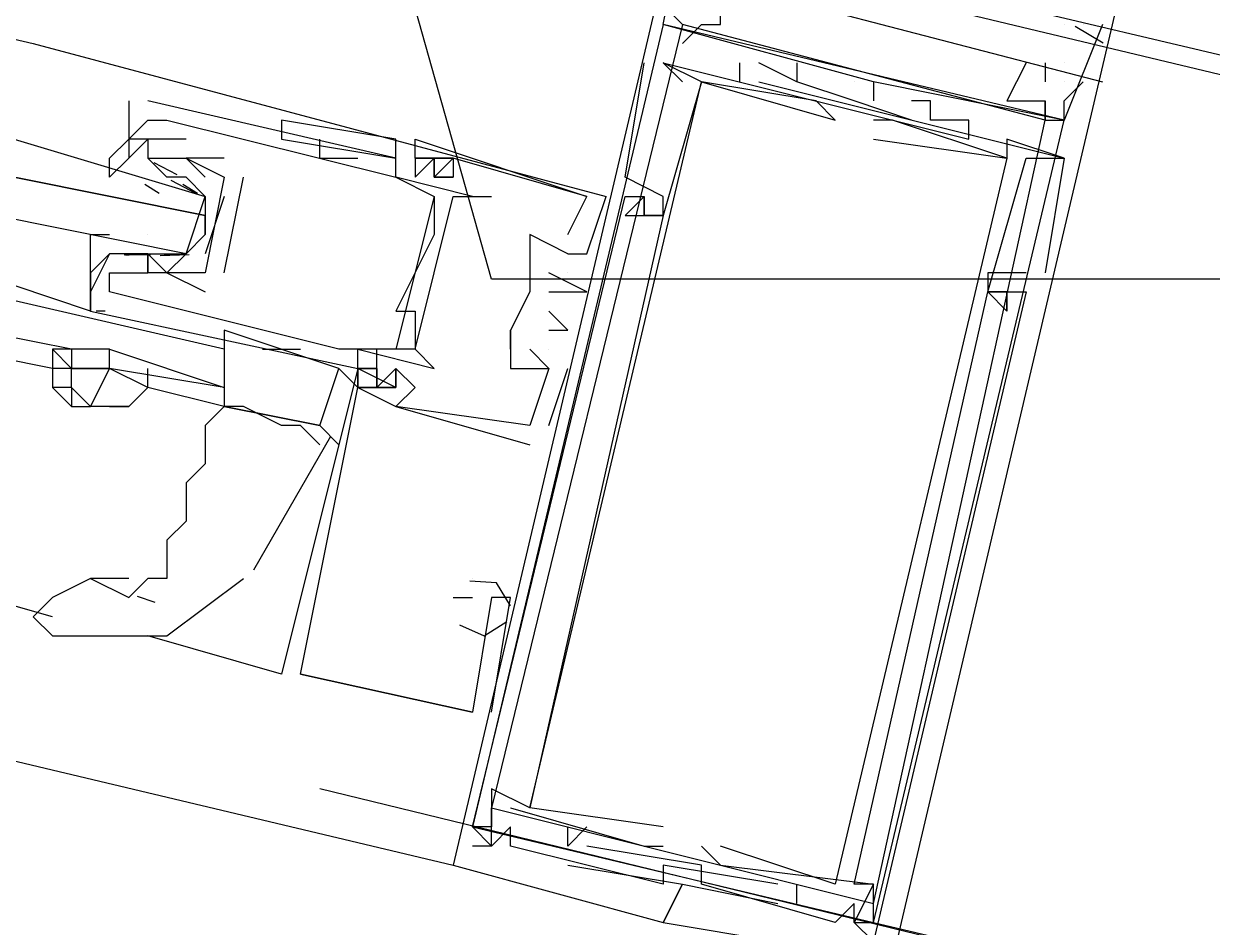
# Model space of a CAD drawing. Header units: feet. Extents: x -84 to 198, y -22 to 181.
# Drawn here: x 108.553 to 109.383, y 60.028 to 60.658 of the extents above; entities that cross this region are included whole.
import ezdxf

# ---------------------------------------------------------------- set-up
doc = ezdxf.new("R2010")
doc.units = ezdxf.units.FT
doc.layers.add('A-AREA-UNIDAD', color=30, linetype='CONTINUOUS')
doc.layers.add('A-LINEA', color=7, linetype='CONTINUOUS')

msp = doc.modelspace()

# ---------------------------------------------------------------- linework, layer by layer
at = {"layer": 'A-AREA-UNIDAD'}
msp.add_lwpolyline([(116.56, 33.5644), (119.6, 36.0356), (121.728, 38.9156), (121.92, 38.9689), (123.36, 42.5244), (123.712, 45.9733), (123.12, 49.8844), (121.92, 53.5289), (119.68, 56.6933), (117.2, 58.4889), (116.96, 59.1289), (116.832, 58.4889), (116.512, 58.2933), (113.68, 58.9689), (113.44, 59.1644), (113.568, 59.7333), (112.56, 59.7333), (109.52, 60.48), (108.88, 60.48), (108.8, 60.7644), (104.56, 61.6533), (100.88, 62.6489), (100.32, 62.6489), (98.848, 56.64)], dxfattribs=at)
at = {"layer": 'A-LINEA'}
for p, q in [((100.5467, 62.0444), (108.8533, 60.0711)), ((104.84, 61.5244), (108.56, 60.6444)), ((109, 60.6978), (109.3067, 60.6178)), ((109, 60.6978), (109.3067, 60.6178)), ((109, 60.6578), (109, 60.6578)), ((109, 60.6578), (109, 60.6578)), ((109, 60.6578), (109, 60.6578)), ((109.28, 60.6578), (109.28, 60.6578)), ((109.28, 60.6578), (109.28, 60.6578)), ((109.28, 60.6578), (109.28, 60.6578)), ((109.2876, 60.6566), (109.3071, 60.645)), ((109.2876, 60.6566), (109.3071, 60.645)), ((109.2876, 60.6566), (109.3071, 60.645)), ((109.2933, 60.6578), (109.2933, 60.6578)), ((109.2933, 60.6578), (109.2933, 60.6578)), ((109.2933, 60.6578), (109.2933, 60.6578)), ((109.2933, 60.6578), (109.2933, 60.6578)), ((109.2933, 60.6578), (109.2933, 60.6578)), ((109.2933, 60.6578), (109.2933, 60.6578)), ((109.3067, 60.6578), (109.3067, 60.6578)), ((109.3067, 60.6578), (109.3067, 60.6578)), ((109.3067, 60.6578), (109.3067, 60.6578)), ((108.56, 60.6444), (108.96, 60.5378)), ((108.9867, 60.6311), (108.9867, 60.6311)), ((108.9867, 60.6311), (108.9867, 60.6311)), ((108.9867, 60.6311), (108.9867, 60.6311)), ((109, 60.6311), (109.0133, 60.6178)), ((109, 60.6311), (109, 60.6311)), ((109, 60.6311), (109, 60.6311)), ((109, 60.6311), (109.0133, 60.6178)), ((109, 60.6311), (109, 60.6311)), ((109, 60.6311), (109, 60.6311)), ((109, 60.6311), (109.0133, 60.6178)), ((109, 60.6311), (109, 60.6311)), ((109, 60.6311), (109, 60.6311)), ((109.0533, 60.6311), (109.0533, 60.6178)), ((109.0533, 60.6311), (109.0533, 60.6311)), ((109.0533, 60.6311), (109.0533, 60.6178)), ((109.0533, 60.6311), (109.0533, 60.6311)), ((109.0533, 60.6311), (109.0533, 60.6178)), ((109.0533, 60.6311), (109.0533, 60.6311)), ((109.0667, 60.6311), (109.0667, 60.6311)), ((109.0667, 60.6311), (109.0667, 60.6311)), ((109.0667, 60.6311), (109.0667, 60.6311)), ((109.0933, 60.6311), (109.0933, 60.6311)), ((109.0933, 60.6311), (109.0933, 60.6311)), ((109.0933, 60.6311), (109.0933, 60.6311)), ((109.2667, 60.6311), (109.2667, 60.6178)), ((109.2667, 60.6311), (109.2667, 60.6311)), ((109.28, 60.6311), (109.28, 60.6311)), ((109.0133, 60.6178), (109.0133, 60.6178)), ((109.0133, 60.6178), (109.0133, 60.6178)), ((109.0133, 60.6178), (109.0133, 60.6178)), ((109.0267, 60.6178), (109.0267, 60.6178)), ((109.0267, 60.6178), (109.0267, 60.6178)), ((109.0267, 60.6178), (109.0267, 60.6178)), ((109.0267, 60.6178), (109.0267, 60.6178)), ((109.0267, 60.6178), (109.0267, 60.6178)), ((109.0267, 60.6178), (109.0267, 60.6178)), ((109.0267, 60.6178), (109.0267, 60.6178)), ((109.0267, 60.6178), (109.0267, 60.6178)), ((109.0267, 60.6178), (109.0267, 60.6178)), ((109.0533, 60.6178), (109.0533, 60.6178)), ((109.0533, 60.6178), (109.0533, 60.6178)), ((109.0533, 60.6178), (109.0533, 60.6178)), ((109.0667, 60.6178), (109.0667, 60.6178)), ((109.0667, 60.6178), (109.0667, 60.6178)), ((109.0667, 60.6178), (109.0667, 60.6178)), ((109.1333, 60.6044), (109.0933, 60.6178)), ((109.0933, 60.6178), (109.0933, 60.6178)), ((109.0933, 60.6178), (109.0933, 60.6178)), ((109.1333, 60.6044), (109.0933, 60.6178)), ((109.0933, 60.6178), (109.0933, 60.6178)), ((109.0933, 60.6178), (109.0933, 60.6178)), ((109.1333, 60.6044), (109.0933, 60.6178)), ((109.0933, 60.6178), (109.0933, 60.6178)), ((109.0933, 60.6178), (109.0933, 60.6178)), ((109.1333, 60.6178), (109.1333, 60.6178)), ((109.1333, 60.6178), (109.1333, 60.6178)), ((109.1333, 60.6178), (109.1333, 60.6178)), ((109.1333, 60.6178), (109.1333, 60.6178)), ((109.1333, 60.6178), (109.1333, 60.6178)), ((109.1333, 60.6178), (109.1333, 60.6178)), ((109.1467, 60.6178), (109.1467, 60.6178)), ((109.1467, 60.6178), (109.1467, 60.6178)), ((109.1467, 60.6178), (109.1467, 60.6178)), ((109.1467, 60.6178), (109.1467, 60.6178)), ((109.1467, 60.6178), (109.1467, 60.6178)), ((109.1467, 60.6178), (109.1467, 60.6178)), ((109.28, 60.6178), (109.28, 60.6178)), ((108.6267, 60.6044), (108.6267, 60.5644)), ((108.6267, 60.6044), (108.6267, 60.6044)), ((108.64, 60.6044), (108.64, 60.6044)), ((109.1067, 60.6044), (109.1067, 60.6044)), ((109.1067, 60.6044), (109.1067, 60.6044)), ((109.1067, 60.6044), (109.1067, 60.6044)), ((109.1733, 60.5911), (109.1333, 60.6044)), ((109.1333, 60.6044), (109.1333, 60.6044)), ((109.1733, 60.5911), (109.1333, 60.6044)), ((109.1333, 60.6044), (109.1333, 60.6044)), ((109.1733, 60.5911), (109.1333, 60.6044)), ((109.1333, 60.6044), (109.1333, 60.6044)), ((109.1333, 60.6044), (109.1333, 60.6044)), ((109.1333, 60.6044), (109.1333, 60.6044)), ((109.1333, 60.6044), (109.1333, 60.6044)), ((109.1467, 60.6044), (109.1467, 60.6044)), ((109.1467, 60.6044), (109.1467, 60.6044)), ((109.1467, 60.6044), (109.1467, 60.6044)), ((109.1733, 60.6044), (109.1733, 60.6044)), ((109.1733, 60.6044), (109.1733, 60.6044)), ((109.1733, 60.6044), (109.1733, 60.6044)), ((109.1867, 60.6044), (109.1867, 60.6044)), ((109.1867, 60.6044), (109.1867, 60.6044)), ((109.1867, 60.6044), (109.1867, 60.6044)), ((109.2133, 60.6044), (109.2133, 60.6044)), ((109.2133, 60.6044), (109.2133, 60.6044)), ((109.2133, 60.6044), (109.2133, 60.6044)), ((109.2133, 60.6044), (109.2133, 60.6044)), ((109.2133, 60.6044), (109.2133, 60.6044)), ((109.2133, 60.6044), (109.2133, 60.6044)), ((108.64, 60.5911), (108.64, 60.5911)), ((108.6533, 60.5911), (108.6533, 60.5911)), ((108.7333, 60.5911), (108.7333, 60.5911)), ((109.12, 60.5911), (109.12, 60.5911)), ((109.12, 60.5911), (109.12, 60.5911)), ((109.12, 60.5911), (109.12, 60.5911)), ((109.1467, 60.5911), (109.1467, 60.5911)), ((109.1467, 60.5911), (109.1467, 60.5911)), ((109.1467, 60.5911), (109.1467, 60.5911)), ((109.1467, 60.5911), (109.1467, 60.5911)), ((109.1467, 60.5911), (109.1467, 60.5911)), ((109.1467, 60.5911), (109.1467, 60.5911)), ((109.16, 60.5911), (109.16, 60.5911)), ((109.16, 60.5911), (109.16, 60.5911)), ((109.16, 60.5911), (109.16, 60.5911)), ((109.16, 60.5911), (109.16, 60.5911)), ((109.16, 60.5911), (109.16, 60.5911)), ((109.16, 60.5911), (109.16, 60.5911)), ((109.1733, 60.5911), (109.1733, 60.5911)), ((109.1733, 60.5911), (109.1733, 60.5911)), ((109.1733, 60.5911), (109.1733, 60.5911)), ((109.1867, 60.5911), (109.1867, 60.5911)), ((109.1867, 60.5911), (109.1867, 60.5911)), ((109.1867, 60.5911), (109.1867, 60.5911)), ((109.2133, 60.5911), (109.2133, 60.5911)), ((109.2133, 60.5911), (109.2133, 60.5911)), ((109.2133, 60.5911), (109.2133, 60.5911)), ((109.2133, 60.5911), (109.2133, 60.5911)), ((109.2133, 60.5911), (109.2133, 60.5911)), ((109.2133, 60.5911), (109.2133, 60.5911)), ((109.28, 60.5911), (109.28, 60.5911)), ((109.28, 60.5911), (109.28, 60.5911)), ((109.28, 60.5911), (109.28, 60.5911)), ((108.6267, 60.5778), (108.6267, 60.5778)), ((108.6667, 60.5778), (108.6667, 60.5778)), ((108.7333, 60.5778), (108.8133, 60.5644)), ((108.7333, 60.5778), (108.8133, 60.5644)), ((108.76, 60.5644), (108.76, 60.5778)), ((108.8133, 60.5778), (108.8133, 60.5778)), ((108.8267, 60.5778), (108.8267, 60.5778)), ((108.8267, 60.5778), (108.8267, 60.5778)), ((108.8267, 60.5778), (108.8267, 60.5778)), ((109.1467, 60.5778), (109.1467, 60.5778)), ((109.1467, 60.5778), (109.1467, 60.5778)), ((109.1467, 60.5778), (109.1467, 60.5778)), ((109.1467, 60.5778), (109.1467, 60.5778)), ((109.1467, 60.5778), (109.1467, 60.5778)), ((109.1467, 60.5778), (109.1467, 60.5778)), ((109.2133, 60.5778), (109.2133, 60.5778)), ((109.2133, 60.5778), (109.2133, 60.5778)), ((109.2133, 60.5778), (109.2133, 60.5778)), ((109.24, 60.5778), (109.24, 60.5778)), ((109.24, 60.5778), (109.24, 60.5778)), ((109.24, 60.5778), (109.24, 60.5778)), ((109.24, 60.5778), (109.24, 60.5778)), ((109.24, 60.5778), (109.24, 60.5778)), ((109.24, 60.5778), (109.24, 60.5778)), ((108.6267, 60.5644), (108.6267, 60.5644)), ((108.64, 60.5644), (108.64, 60.5644)), ((108.6533, 60.5511), (108.64, 60.5644)), ((108.6441, 60.5614), (108.6603, 60.553)), ((108.6533, 60.5644), (108.6533, 60.5644)), ((108.6667, 60.5644), (108.6667, 60.5644)), ((108.6667, 60.5644), (108.6667, 60.5644)), ((108.6933, 60.5644), (108.6933, 60.5644)), ((108.76, 60.5644), (108.7867, 60.5644)), ((108.7867, 60.5644), (108.7867, 60.5644)), ((108.8133, 60.5644), (108.8133, 60.5644)), ((108.8267, 60.5644), (108.8267, 60.5644)), ((108.8267, 60.5644), (108.8267, 60.5644)), ((108.8267, 60.5644), (108.8267, 60.5644)), ((108.8267, 60.5644), (108.8267, 60.5511)), ((108.8533, 60.5644), (108.8533, 60.5644)), ((108.8533, 60.5644), (108.8533, 60.5644)), ((108.8533, 60.5644), (108.8533, 60.5644)), ((108.8533, 60.5644), (108.8533, 60.5644)), ((108.8533, 60.5644), (108.8533, 60.5644)), ((108.8533, 60.5644), (108.8533, 60.5644)), ((109.24, 60.5644), (109.24, 60.5644)), ((109.24, 60.5644), (109.24, 60.5644)), ((109.24, 60.5644), (109.24, 60.5644)), ((109.24, 60.5644), (109.24, 60.5644)), ((109.24, 60.5644), (109.24, 60.5644)), ((109.24, 60.5644), (109.24, 60.5644)), ((109.24, 60.5644), (109.24, 60.5644)), ((109.24, 60.5644), (109.24, 60.5644)), ((109.24, 60.5644), (109.24, 60.5644)), ((109.24, 60.5644), (109.24, 60.5644)), ((109.24, 60.5644), (109.24, 60.5644)), ((109.24, 60.5644), (109.24, 60.5644)), ((109.2533, 60.5644), (109.2533, 60.5644)), ((109.2533, 60.5644), (109.2533, 60.5644)), ((109.2533, 60.5644), (109.2533, 60.5644)), ((109.2533, 60.5644), (109.2533, 60.5644)), ((109.2533, 60.5644), (109.2533, 60.5644)), ((109.2533, 60.5644), (109.2533, 60.5644)), ((109.28, 60.5644), (109.28, 60.5644)), ((109.28, 60.5644), (109.28, 60.5644)), ((109.28, 60.5644), (109.28, 60.5644)), ((109.28, 60.5644), (109.28, 60.5644)), ((109.28, 60.5644), (109.28, 60.5644)), ((109.28, 60.5644), (109.28, 60.5644)), ((109.28, 60.5644), (109.28, 60.5644)), ((109.28, 60.5644), (109.28, 60.5644)), ((109.28, 60.5644), (109.28, 60.5644)), ((108.6533, 60.5511), (108.6533, 60.5511)), ((108.6561, 60.5492), (108.6741, 60.5395)), ((108.6667, 60.5511), (108.6667, 60.5511)), ((108.6933, 60.4844), (108.7067, 60.5511)), ((108.6933, 60.5511), (108.6933, 60.5511)), ((108.6933, 60.5511), (108.6933, 60.5511)), ((108.7067, 60.5511), (108.7067, 60.5511)), ((108.8133, 60.5511), (108.8133, 60.5511)), ((108.8133, 60.5511), (108.8133, 60.5511)), ((108.84, 60.5511), (108.84, 60.5511)), ((108.84, 60.5511), (108.84, 60.5511)), ((108.84, 60.5511), (108.84, 60.5511)), ((108.84, 60.5511), (108.8533, 60.5511)), ((108.8533, 60.5511), (108.8533, 60.5511)), ((108.8533, 60.5511), (108.8533, 60.5511)), ((108.8533, 60.5511), (108.8533, 60.5511)), ((108.9733, 60.5511), (108.9733, 60.5511)), ((108.9733, 60.5511), (108.9733, 60.5511)), ((108.9733, 60.5511), (108.9733, 60.5511)), ((108.6378, 60.5463), (108.6479, 60.54)), ((108.6644, 60.5463), (108.6746, 60.54)), ((108.68, 60.5378), (108.68, 60.5378)), ((108.6933, 60.5378), (108.68, 60.4978)), ((108.84, 60.5378), (108.8133, 60.4311)), ((108.84, 60.5378), (108.8133, 60.4311)), ((108.84, 60.5378), (108.8133, 60.4311)), ((108.84, 60.5378), (108.84, 60.5378)), ((108.8533, 60.5378), (108.8533, 60.5378)), ((108.8667, 60.5378), (108.8667, 60.5378)), ((108.88, 60.5378), (108.88, 60.5378)), ((108.9467, 60.5378), (108.9467, 60.5378)), ((108.9467, 60.5378), (108.9467, 60.5378)), ((108.9467, 60.5378), (108.9467, 60.5378)), ((108.9467, 60.5378), (108.9467, 60.5378)), ((108.9467, 60.5378), (108.9467, 60.5378)), ((108.9467, 60.5378), (108.9467, 60.5378)), ((108.96, 60.5378), (108.96, 60.5378)), ((108.96, 60.5378), (108.96, 60.5378)), ((108.96, 60.5378), (108.96, 60.5378)), ((108.9733, 60.5378), (108.9733, 60.5378)), ((108.9733, 60.5378), (108.9733, 60.5378)), ((108.9733, 60.5378), (108.9733, 60.5378)), ((108.9867, 60.5378), (108.9867, 60.5378)), ((108.9867, 60.5378), (108.9867, 60.5378)), ((108.9867, 60.5378), (108.9867, 60.5378)), ((108.9867, 60.5378), (108.9867, 60.5378)), ((108.9867, 60.5378), (108.9867, 60.5378)), ((108.9867, 60.5378), (108.9867, 60.5378)), ((109, 60.5378), (109, 60.5378)), ((109, 60.5378), (109, 60.5378)), ((109, 60.5378), (109, 60.5378)), ((108.68, 60.5111), (108.68, 60.5244)), ((108.9733, 60.5244), (108.9733, 60.5244)), ((108.9733, 60.5244), (108.9733, 60.5244)), ((108.9733, 60.5244), (108.9733, 60.5244)), ((108.9867, 60.5244), (108.9867, 60.5244)), ((108.9867, 60.5244), (108.9867, 60.5244)), ((108.9867, 60.5244), (108.9867, 60.5244)), ((108.9867, 60.5244), (108.9867, 60.5244)), ((108.9867, 60.5244), (108.9867, 60.5244)), ((108.9867, 60.5244), (108.9867, 60.5244)), ((109, 60.5244), (109, 60.5244)), ((109, 60.5244), (109, 60.5244)), ((109, 60.5244), (109, 60.5244)), ((109, 60.5244), (109, 60.5244)), ((109, 60.5244), (109, 60.5244)), ((109, 60.5244), (109, 60.5244)), ((109, 60.5244), (109, 60.5244)), ((109, 60.5244), (109, 60.5244)), ((109, 60.5244), (109, 60.5244)), ((108.64, 60.5111), (108.64, 60.5111)), ((108.84, 60.5111), (108.84, 60.5111)), ((108.9067, 60.5111), (108.9067, 60.5111)), ((108.9067, 60.5111), (108.9067, 60.5111)), ((108.9067, 60.5111), (108.9067, 60.5111)), ((108.9333, 60.5111), (108.9333, 60.5111)), ((108.9333, 60.5111), (108.9333, 60.5111)), ((108.9333, 60.5111), (108.9333, 60.5111)), ((108.6133, 60.4978), (108.6, 60.4711)), ((108.6133, 60.4978), (108.6133, 60.4978)), ((108.6418, 60.497), (108.6235, 60.4967)), ((108.6365, 60.4976), (108.6246, 60.4966)), ((108.6267, 60.4978), (108.6267, 60.4978)), ((108.6267, 60.4978), (108.64, 60.4978)), ((108.64, 60.4978), (108.64, 60.4978)), ((108.6689, 60.4969), (108.6486, 60.4964)), ((108.6632, 60.4976), (108.6513, 60.4966)), ((108.6533, 60.4978), (108.6533, 60.4978)), ((108.9067, 60.4978), (108.9067, 60.4978)), ((108.9067, 60.4978), (108.9067, 60.4978)), ((108.9067, 60.4978), (108.9067, 60.4978)), ((108.9333, 60.4978), (108.9333, 60.4978)), ((108.9333, 60.4978), (108.9333, 60.4978)), ((108.9333, 60.4978), (108.9333, 60.4978)), ((108.9333, 60.4978), (108.9333, 60.4978)), ((108.9333, 60.4978), (108.9333, 60.4978)), ((108.9333, 60.4978), (108.9333, 60.4978)), ((108.9467, 60.4978), (108.9467, 60.4978)), ((108.9467, 60.4978), (108.9467, 60.4978)), ((108.9467, 60.4978), (108.9467, 60.4978)), ((108.6133, 60.4844), (108.6133, 60.4844)), ((108.64, 60.4844), (108.64, 60.4844)), ((108.64, 60.4844), (108.64, 60.4844)), ((108.6533, 60.4844), (108.68, 60.4711)), ((108.6533, 60.4844), (108.6533, 60.4844)), ((108.68, 60.4844), (108.68, 60.4844)), ((108.68, 60.4844), (108.68, 60.4844)), ((108.6933, 60.4844), (108.6933, 60.4844)), ((108.92, 60.4844), (108.92, 60.4844)), ((108.92, 60.4844), (108.92, 60.4844)), ((108.92, 60.4844), (108.92, 60.4844)), ((108.9333, 60.4844), (108.9333, 60.4844)), ((108.9333, 60.4844), (108.9333, 60.4844)), ((108.9333, 60.4844), (108.9333, 60.4844)), ((109.2267, 60.4844), (109.2267, 60.4844)), ((109.2267, 60.4844), (109.2267, 60.4844)), ((109.2267, 60.4844), (109.2267, 60.4844)), ((109.2533, 60.4844), (109.2533, 60.4844)), ((109.2533, 60.4844), (109.2533, 60.4844)), ((109.2533, 60.4844), (109.2533, 60.4844)), ((109.2667, 60.4844), (109.2667, 60.4844)), ((109.2667, 60.4844), (109.2667, 60.4844)), ((109.2667, 60.4844), (109.2667, 60.4844)), ((108.6933, 60.4311), (108.52, 60.4711)), ((108.6, 60.4711), (108.6, 60.4711)), ((108.6133, 60.4711), (108.6133, 60.4711)), ((108.68, 60.4711), (108.68, 60.4711)), ((108.9067, 60.4711), (108.9067, 60.4711)), ((108.9067, 60.4711), (108.9067, 60.4711)), ((108.9067, 60.4711), (108.9067, 60.4711)), ((108.9067, 60.4711), (108.9067, 60.4711)), ((108.9067, 60.4711), (108.9067, 60.4711)), ((108.92, 60.4711), (108.92, 60.4711)), ((108.92, 60.4711), (108.92, 60.4711)), ((108.92, 60.4711), (108.92, 60.4711)), ((108.9333, 60.4711), (108.9333, 60.4711)), ((108.9333, 60.4711), (108.9333, 60.4711)), ((108.9333, 60.4711), (108.9333, 60.4711)), ((108.9467, 60.4711), (108.9467, 60.4711)), ((108.9467, 60.4711), (108.9467, 60.4711)), ((108.9467, 60.4711), (108.9467, 60.4711)), ((109.2267, 60.4711), (109.2267, 60.4711)), ((109.2267, 60.4711), (109.2267, 60.4711)), ((109.2267, 60.4711), (109.2267, 60.4711)), ((109.2267, 60.4711), (109.2267, 60.4711)), ((109.2267, 60.4711), (109.2267, 60.4711)), ((109.2267, 60.4711), (109.2267, 60.4711)), ((109.2267, 60.4711), (109.2267, 60.4711)), ((109.2267, 60.4711), (109.2267, 60.4711)), ((109.2267, 60.4711), (109.2267, 60.4711)), ((109.2267, 60.4711), (109.2267, 60.4711)), ((109.2267, 60.4711), (109.2267, 60.4711)), ((109.2267, 60.4711), (109.2267, 60.4711)), ((109.2267, 60.4711), (109.2267, 60.4711)), ((109.2267, 60.4711), (109.2267, 60.4711)), ((109.2267, 60.4711), (109.2267, 60.4711)), ((109.24, 60.4711), (109.24, 60.4711)), ((109.24, 60.4711), (109.24, 60.4711)), ((109.24, 60.4711), (109.24, 60.4711)), ((109.24, 60.4711), (109.24, 60.4711)), ((109.24, 60.4711), (109.24, 60.4711)), ((109.24, 60.4711), (109.24, 60.4711)), ((109.24, 60.4711), (109.24, 60.4711)), ((109.24, 60.4711), (109.24, 60.4711)), ((109.24, 60.4711), (109.24, 60.4711)), ((109.2533, 60.4711), (109.2533, 60.4711)), ((109.2533, 60.4711), (109.2533, 60.4711)), ((109.2533, 60.4711), (109.2533, 60.4711)), ((108.6, 60.4578), (108.6, 60.4578)), ((108.6101, 60.4576), (108.6039, 60.4577)), ((108.6101, 60.4576), (108.6039, 60.4577)), ((108.6101, 60.4576), (108.6039, 60.4577)), ((108.8133, 60.4578), (108.8133, 60.4578)), ((108.8267, 60.4578), (108.8267, 60.4578)), ((108.92, 60.4578), (108.92, 60.4578)), ((108.92, 60.4578), (108.92, 60.4578)), ((108.92, 60.4578), (108.92, 60.4578)), ((109.2267, 60.4578), (109.2267, 60.4578)), ((109.2267, 60.4578), (109.2267, 60.4578)), ((109.2267, 60.4578), (109.2267, 60.4578)), ((109.2267, 60.4578), (109.2267, 60.4578)), ((109.2267, 60.4578), (109.2267, 60.4578)), ((109.2267, 60.4578), (109.2267, 60.4578)), ((109.24, 60.4578), (109.24, 60.4578)), ((109.24, 60.4578), (109.24, 60.4578)), ((109.24, 60.4578), (109.24, 60.4578)), ((109.24, 60.4578), (109.24, 60.4578)), ((109.24, 60.4578), (109.24, 60.4578)), ((109.24, 60.4578), (109.24, 60.4578)), ((108.5867, 60.4311), (108.52, 60.4444)), ((108.7733, 60.4178), (108.6933, 60.4444)), ((108.8933, 60.4444), (108.8933, 60.4444)), ((108.8933, 60.4311), (108.8933, 60.4444)), ((108.8933, 60.4444), (108.8933, 60.4444)), ((108.8933, 60.4444), (108.8933, 60.4444)), ((108.92, 60.4444), (108.92, 60.4444)), ((108.92, 60.4444), (108.92, 60.4444)), ((108.92, 60.4444), (108.92, 60.4444)), ((108.9333, 60.4444), (108.9333, 60.4444)), ((108.9333, 60.4444), (108.9333, 60.4444)), ((108.9333, 60.4444), (108.9333, 60.4444)), ((108.5733, 60.4178), (108.5067, 60.4311)), ((108.5867, 60.4178), (108.5733, 60.4311)), ((108.5867, 60.4311), (108.5867, 60.4311)), ((108.72, 60.4311), (108.7467, 60.4311)), ((108.7733, 60.4311), (108.7733, 60.4311)), ((108.7867, 60.4311), (108.7867, 60.4311)), ((108.7867, 60.4311), (108.7867, 60.4311)), ((108.8, 60.4178), (108.8, 60.4311)), ((108.8, 60.4178), (108.8, 60.4311)), ((108.8, 60.4178), (108.8, 60.4311)), ((108.8133, 60.4311), (108.8133, 60.4311)), ((108.8267, 60.4311), (108.8267, 60.4311)), ((108.8267, 60.4311), (108.8267, 60.4311)), ((108.9067, 60.4311), (108.9067, 60.4311)), ((108.9067, 60.4311), (108.9067, 60.4311)), ((108.9067, 60.4311), (108.9067, 60.4311)), ((108.92, 60.4311), (108.92, 60.4311)), ((108.92, 60.4311), (108.92, 60.4311)), ((108.92, 60.4311), (108.92, 60.4311)), ((108.5867, 60.4178), (108.5733, 60.4178)), ((108.7867, 60.4044), (108.7733, 60.4178)), ((108.7867, 60.4178), (108.7867, 60.4178)), ((108.7867, 60.4178), (108.7867, 60.4178)), ((108.7867, 60.4178), (108.7867, 60.4178)), ((108.7867, 60.4178), (108.7867, 60.4178)), ((108.7867, 60.4178), (108.7867, 60.4178)), ((108.7867, 60.4178), (108.7867, 60.4178)), ((108.7867, 60.4178), (108.7867, 60.4178)), ((108.8, 60.4178), (108.8, 60.4178)), ((108.8, 60.4178), (108.8, 60.4178)), ((108.8, 60.4178), (108.8, 60.4178)), ((108.8133, 60.4178), (108.8133, 60.4178)), ((108.8133, 60.4178), (108.8133, 60.4178)), ((108.8133, 60.4178), (108.8133, 60.4178)), ((108.8133, 60.4178), (108.8133, 60.4178)), ((108.8133, 60.4178), (108.8133, 60.4178)), ((108.8133, 60.4178), (108.8133, 60.4178)), ((108.84, 60.4178), (108.84, 60.4178)), ((108.8933, 60.4178), (108.8933, 60.4178)), ((108.8933, 60.4178), (108.8933, 60.4178)), ((108.8933, 60.4178), (108.8933, 60.4178)), ((108.92, 60.3778), (108.9333, 60.4178)), ((108.92, 60.4178), (108.92, 60.4178)), ((108.92, 60.4178), (108.92, 60.4178)), ((108.92, 60.3778), (108.9333, 60.4178)), ((108.92, 60.4178), (108.92, 60.4178)), ((108.92, 60.4178), (108.92, 60.4178)), ((108.92, 60.3778), (108.9333, 60.4178)), ((108.92, 60.4178), (108.92, 60.4178)), ((108.92, 60.4178), (108.92, 60.4178)), ((108.9333, 60.4178), (108.9333, 60.4178)), ((108.9333, 60.4178), (108.9333, 60.4178)), ((108.9333, 60.4178), (108.9333, 60.4178)), ((108.5867, 60.4044), (108.5733, 60.4044)), ((108.6933, 60.3911), (108.64, 60.4044)), ((108.6933, 60.4044), (108.6933, 60.3911)), ((108.7867, 60.4044), (108.7867, 60.4044)), ((108.7867, 60.4044), (108.7867, 60.4044)), ((108.7867, 60.4044), (108.7867, 60.4044)), ((108.7867, 60.4044), (108.7867, 60.4044)), ((108.7867, 60.4044), (108.7867, 60.4044)), ((108.7867, 60.4044), (108.7867, 60.4044)), ((108.8133, 60.4044), (108.8133, 60.4044)), ((108.8133, 60.4044), (108.8133, 60.4044)), ((108.8133, 60.4044), (108.8133, 60.4044)), ((108.8267, 60.4044), (108.8267, 60.4044)), ((108.8267, 60.4044), (108.8267, 60.4044)), ((108.8267, 60.4044), (108.8267, 60.4044)), ((108.5867, 60.3911), (108.5867, 60.3911)), ((108.6933, 60.3911), (108.6933, 60.3911)), ((108.6933, 60.3911), (108.6933, 60.3911)), ((108.8133, 60.3911), (108.8133, 60.3911)), ((108.8133, 60.3911), (108.8133, 60.3911)), ((108.8133, 60.3911), (108.8133, 60.3911)), ((108.8133, 60.3911), (108.8133, 60.3911)), ((108.8133, 60.3911), (108.8133, 60.3911)), ((108.8133, 60.3911), (108.8133, 60.3911)), ((108.7733, 60.3644), (108.76, 60.3778)), ((108.9067, 60.3778), (108.9067, 60.3778)), ((108.9067, 60.3778), (108.9067, 60.3778)), ((108.9067, 60.3778), (108.9067, 60.3778)), ((108.9067, 60.3778), (108.9067, 60.3778)), ((108.9067, 60.3778), (108.9067, 60.3778)), ((108.9067, 60.3778), (108.9067, 60.3778)), ((108.92, 60.3778), (108.92, 60.3778)), ((108.92, 60.3778), (108.92, 60.3778)), ((108.92, 60.3778), (108.92, 60.3778)), ((108.714, 60.2771), (108.7677, 60.3705)), ((108.9067, 60.3644), (108.9067, 60.3644)), ((108.9067, 60.3644), (108.9067, 60.3644)), ((108.9067, 60.3644), (108.9067, 60.3644)), ((108.5733, 60.2444), (108.48, 60.2711)), ((108.6267, 60.2711), (108.6, 60.2711)), ((108.6, 60.2711), (108.6267, 60.2578)), ((108.8667, 60.2711), (108.8667, 60.2711)), ((108.8667, 60.2711), (108.8667, 60.2711)), ((108.8667, 60.2711), (108.8667, 60.2711)), ((108.8667, 60.2711), (108.8667, 60.2711)), ((108.8667, 60.2711), (108.8667, 60.2711)), ((108.8667, 60.2711), (108.8667, 60.2711)), ((108.6326, 60.2588), (108.6449, 60.2547)), ((108.8533, 60.2578), (108.8533, 60.2578)), ((108.8533, 60.2578), (108.8533, 60.2578)), ((108.8533, 60.2578), (108.8533, 60.2578)), ((108.8667, 60.2578), (108.8667, 60.2578)), ((108.8667, 60.2578), (108.8667, 60.2578)), ((108.8667, 60.2578), (108.8667, 60.2578)), ((108.88, 60.2578), (108.88, 60.2578)), ((108.88, 60.2578), (108.88, 60.2578)), ((108.88, 60.2578), (108.88, 60.2578)), ((108.88, 60.2578), (108.88, 60.2578)), ((108.88, 60.2578), (108.88, 60.2578)), ((108.88, 60.2578), (108.88, 60.2578)), ((108.8933, 60.2578), (108.8933, 60.2578)), ((108.8933, 60.2578), (108.8933, 60.2578)), ((108.8933, 60.2578), (108.8933, 60.2578)), ((108.7333, 60.2044), (108.64, 60.2311)), ((108.6533, 60.2311), (108.6533, 60.2311)), ((108.7333, 60.2044), (108.7333, 60.2044)), ((108.7333, 60.2044), (108.7333, 60.2044)), ((108.7333, 60.2044), (108.7333, 60.2044)), ((108.7333, 60.2044), (108.7333, 60.2044)), ((108.7333, 60.2044), (108.7333, 60.2044)), ((108.7333, 60.2044), (108.7333, 60.2044)), ((108.7467, 60.2044), (108.8667, 60.1778)), ((108.7467, 60.2044), (108.7467, 60.2044)), ((108.7467, 60.2044), (108.7467, 60.2044)), ((108.7467, 60.2044), (108.8667, 60.1778)), ((108.7467, 60.2044), (108.7467, 60.2044)), ((108.7467, 60.2044), (108.7467, 60.2044)), ((108.7467, 60.2044), (108.8667, 60.1778)), ((108.7467, 60.2044), (108.7467, 60.2044)), ((108.7467, 60.2044), (108.7467, 60.2044)), ((108.8667, 60.1778), (108.8667, 60.1778)), ((108.8667, 60.1778), (108.8667, 60.1778)), ((108.8667, 60.1778), (108.8667, 60.1778)), ((108.8667, 60.1778), (108.8667, 60.1778)), ((108.8667, 60.1778), (108.8667, 60.1778)), ((108.8667, 60.1778), (108.8667, 60.1778)), ((108.88, 60.1778), (108.88, 60.1778)), ((108.88, 60.1778), (108.88, 60.1778)), ((108.88, 60.1778), (108.88, 60.1778)), ((109.2533, 60.0044), (108.76, 60.1244)), ((108.88, 60.1244), (108.88, 60.1244)), ((108.88, 60.1244), (108.88, 60.1244)), ((108.88, 60.1244), (108.88, 60.1244)), ((108.88, 60.1111), (108.88, 60.1111)), ((108.88, 60.1111), (108.88, 60.1111)), ((108.88, 60.1111), (108.88, 60.1111)), ((108.8933, 60.1111), (108.8933, 60.1111)), ((108.8933, 60.1111), (108.8933, 60.1111)), ((108.8933, 60.1111), (108.8933, 60.1111)), ((108.9067, 60.1111), (108.9067, 60.1111)), ((108.9067, 60.1111), (108.9067, 60.1111)), ((108.9067, 60.1111), (108.9067, 60.1111)), ((108.9067, 60.1111), (108.9067, 60.1111)), ((108.9067, 60.1111), (108.9067, 60.1111)), ((108.9067, 60.1111), (108.9067, 60.1111)), ((108.8667, 60.0978), (108.8667, 60.0978)), ((108.8667, 60.0978), (108.8667, 60.0978)), ((108.8667, 60.0978), (108.8667, 60.0978)), ((108.8667, 60.0978), (108.8667, 60.0978)), ((108.8667, 60.0978), (108.8667, 60.0978)), ((108.8667, 60.0978), (108.8667, 60.0978)), ((108.88, 60.0978), (108.88, 60.0978)), ((108.88, 60.0978), (108.88, 60.0978)), ((108.88, 60.0978), (108.88, 60.0978)), ((108.8933, 60.0978), (108.8933, 60.0978)), ((108.8933, 60.0978), (108.8933, 60.0978)), ((108.8933, 60.0978), (108.8933, 60.0978)), ((108.9333, 60.0978), (108.9333, 60.0978)), ((108.9333, 60.0978), (108.9333, 60.0978)), ((108.9333, 60.0978), (108.9333, 60.0978)), ((108.9467, 60.0978), (108.9467, 60.0978)), ((108.9467, 60.0978), (108.9467, 60.0978)), ((108.9467, 60.0978), (108.9467, 60.0978)), ((109, 60.0978), (109, 60.0978)), ((109, 60.0978), (109, 60.0978)), ((109, 60.0978), (109, 60.0978)), ((108.8667, 60.0844), (108.8667, 60.0844)), ((108.8667, 60.0844), (108.8667, 60.0844)), ((108.8667, 60.0844), (108.8667, 60.0844)), ((108.88, 60.0844), (108.88, 60.0844)), ((108.88, 60.0844), (108.88, 60.0844)), ((108.88, 60.0844), (108.88, 60.0844)), ((108.88, 60.0844), (108.88, 60.0844)), ((108.88, 60.0844), (108.88, 60.0844)), ((108.88, 60.0844), (108.88, 60.0844)), ((108.8933, 60.0844), (108.8933, 60.0844)), ((108.8933, 60.0844), (108.8933, 60.0844)), ((108.8933, 60.0844), (108.8933, 60.0844)), ((108.9333, 60.0844), (108.9333, 60.0844)), ((108.9333, 60.0844), (108.9333, 60.0844)), ((108.9333, 60.0844), (108.9333, 60.0844)), ((108.9333, 60.0844), (108.9333, 60.0844)), ((108.9333, 60.0844), (108.9333, 60.0844)), ((108.9333, 60.0844), (108.9333, 60.0844)), ((108.9467, 60.0844), (108.9467, 60.0844)), ((108.9467, 60.0844), (108.9467, 60.0844)), ((108.9467, 60.0844), (108.9467, 60.0844)), ((108.9867, 60.0844), (108.9867, 60.0844)), ((108.9867, 60.0844), (108.9867, 60.0844)), ((108.9867, 60.0844), (108.9867, 60.0844)), ((109, 60.0844), (109, 60.0844)), ((109, 60.0844), (109, 60.0844)), ((109, 60.0844), (109, 60.0844)), ((109.0267, 60.0844), (109.0267, 60.0844)), ((109.0267, 60.0844), (109.0267, 60.0844)), ((109.0267, 60.0844), (109.0267, 60.0844)), ((109.0267, 60.0844), (109.0267, 60.0844)), ((109.0267, 60.0844), (109.0267, 60.0844)), ((109.0267, 60.0844), (109.0267, 60.0844)), ((109.04, 60.0844), (109.04, 60.0844)), ((109.04, 60.0844), (109.04, 60.0844)), ((109.04, 60.0844), (109.04, 60.0844)), ((109.04, 60.0844), (109.04, 60.0844)), ((109.04, 60.0844), (109.04, 60.0844)), ((109.04, 60.0844), (109.04, 60.0844)), ((108.8533, 60.0711), (108.8533, 60.0711)), ((108.8533, 60.0711), (108.8533, 60.0711)), ((108.8533, 60.0711), (108.8533, 60.0711)), ((108.9333, 60.0711), (108.9333, 60.0711)), ((108.9333, 60.0711), (108.9333, 60.0711)), ((108.9333, 60.0711), (108.9333, 60.0711)), ((109, 60.0711), (109, 60.0711)), ((109, 60.0711), (109, 60.0711)), ((109, 60.0711), (109, 60.0711)), ((109.0267, 60.0711), (109.0267, 60.0711)), ((109.0267, 60.0711), (109.0267, 60.0711)), ((109.0267, 60.0711), (109.0267, 60.0711)), ((109.04, 60.0711), (109.04, 60.0711)), ((109.04, 60.0711), (109.04, 60.0711)), ((109.04, 60.0711), (109.04, 60.0711)), ((109.04, 60.0711), (109.04, 60.0711)), ((109.04, 60.0711), (109.04, 60.0711)), ((109.04, 60.0711), (109.04, 60.0711)), ((109, 60.0578), (109, 60.0578)), ((109, 60.0578), (109, 60.0578)), ((109, 60.0578), (109, 60.0578)), ((109.0133, 60.0578), (109.0133, 60.0578)), ((109.0133, 60.0578), (109.0133, 60.0578)), ((109.0133, 60.0578), (109.0133, 60.0578)), ((109.0133, 60.0578), (109.0133, 60.0578)), ((109.0133, 60.0578), (109.0133, 60.0578)), ((109.0133, 60.0578), (109.0133, 60.0578)), ((109.0267, 60.0578), (109.0267, 60.0578)), ((109.0267, 60.0578), (109.0267, 60.0578)), ((109.0267, 60.0578), (109.0267, 60.0578)), ((109.08, 60.0578), (109.08, 60.0578)), ((109.08, 60.0578), (109.08, 60.0578)), ((109.08, 60.0578), (109.08, 60.0578)), ((109.0933, 60.0444), (109.0933, 60.0578)), ((109.0933, 60.0578), (109.0933, 60.0578)), ((109.0933, 60.0444), (109.0933, 60.0578)), ((109.0933, 60.0578), (109.0933, 60.0578)), ((109.0933, 60.0444), (109.0933, 60.0578)), ((109.0933, 60.0578), (109.0933, 60.0578)), ((109.12, 60.0578), (109.12, 60.0578)), ((109.12, 60.0578), (109.12, 60.0578)), ((109.12, 60.0578), (109.12, 60.0578)), ((109.12, 60.0578), (109.12, 60.0578)), ((109.12, 60.0578), (109.12, 60.0578)), ((109.12, 60.0578), (109.12, 60.0578)), ((109.1333, 60.0578), (109.1333, 60.0578)), ((109.1333, 60.0578), (109.1333, 60.0578)), ((109.1333, 60.0578), (109.1333, 60.0578)), ((109.1333, 60.0578), (109.1333, 60.0578)), ((109.1333, 60.0578), (109.1333, 60.0578)), ((109.1333, 60.0578), (109.1333, 60.0578)), ((109.1467, 60.0578), (109.1467, 60.0578)), ((109.1467, 60.0578), (109.1467, 60.0578)), ((109.1467, 60.0578), (109.1467, 60.0578)), ((109.1467, 60.0578), (109.1467, 60.0578)), ((109.1467, 60.0578), (109.1467, 60.0578)), ((109.1467, 60.0578), (109.1467, 60.0578)), ((109.1467, 60.0578), (109.1467, 60.0578)), ((109.1467, 60.0578), (109.1467, 60.0578)), ((109.1467, 60.0578), (109.1467, 60.0578)), ((109.1467, 60.0578), (109.1467, 60.0578)), ((109.1467, 60.0578), (109.1467, 60.0578)), ((109.1467, 60.0578), (109.1467, 60.0578)), ((109.08, 60.0444), (109.08, 60.0444)), ((109.08, 60.0444), (109.08, 60.0444)), ((109.08, 60.0444), (109.08, 60.0444)), ((109.0933, 60.0444), (109.0933, 60.0444)), ((109.0933, 60.0444), (109.0933, 60.0444)), ((109.0933, 60.0444), (109.0933, 60.0444)), ((109.1333, 60.0444), (109.1333, 60.0444)), ((109.1333, 60.0444), (109.1333, 60.0444)), ((109.1333, 60.0444), (109.1333, 60.0444)), ((109, 60.0311), (109, 60.0311)), ((109, 60.0311), (109, 60.0311)), ((109, 60.0311), (109, 60.0311)), ((109, 60.0311), (109, 60.0311)), ((109, 60.0311), (109, 60.0311)), ((109, 60.0311), (109, 60.0311)), ((109.12, 60.0311), (109.12, 60.0311)), ((109.12, 60.0311), (109.12, 60.0311)), ((109.12, 60.0311), (109.12, 60.0311)), ((109.1333, 60.0311), (109.1333, 60.0311)), ((109.1333, 60.0311), (109.1333, 60.0311)), ((109.1333, 60.0311), (109.1333, 60.0311)), ((109.1333, 60.0311), (109.1333, 60.0311)), ((109.1333, 60.0311), (109.1333, 60.0311)), ((109.1333, 60.0311), (109.1333, 60.0311)), ((109.1333, 60.0311), (109.1333, 60.0311)), ((109.1333, 60.0311), (109.1333, 60.0311)), ((109.1333, 60.0311), (109.1333, 60.0311)), ((109.1467, 60.0311), (109.1467, 60.0311)), ((109.1467, 60.0311), (109.1467, 60.0311)), ((109.1467, 60.0311), (109.1467, 60.0311)), ((109.1467, 60.0311), (109.1467, 60.0311)), ((109.1467, 60.0311), (109.1467, 60.0311)), ((109.1467, 60.0311), (109.1467, 60.0311)), ((109.1467, 60.0311), (113.12, 59.0978))]:
    msp.add_line(p, q, dxfattribs=at)
for points in [[(109.0133, 60.7378), (109.0133, 60.7511), (108.8533, 60.0711), (109, 60.0311), (109.0133, 60.0578), (109.08, 60.0444)], [(109.0133, 60.7378), (109.0133, 60.7511), (108.8533, 60.0711), (109, 60.0311), (109.0133, 60.0578), (109.08, 60.0444)], [(109.0133, 60.7378), (109.0133, 60.7511), (108.8533, 60.0711), (109, 60.0311), (109.0133, 60.0578), (109.08, 60.0444)], [(109.1467, 60.6178), (109, 60.6578), (109.0133, 60.7244)], [(109.1467, 60.6178), (109, 60.6578), (109.0133, 60.7244)], [(109.1467, 60.6178), (109, 60.6578), (109.0133, 60.7244)], [(108.9333, 60.0711), (109.0133, 60.0578), (109, 60.0311), (109.16, 60.0044), (109.32, 60.6844), (109.3067, 60.6844)], [(108.9333, 60.0711), (109.0133, 60.0578), (109, 60.0311), (109.16, 60.0044), (109.32, 60.6844), (109.3067, 60.6844)], [(108.9333, 60.0711), (109.0133, 60.0578), (109, 60.0311), (109.16, 60.0044), (109.32, 60.6844), (109.3067, 60.6844)], [(109.0133, 60.6578), (109.0133, 60.6578), (109.0133, 60.6578), (109.0133, 60.6578), (109.0133, 60.6578), (109.0133, 60.6578), (109.0133, 60.6578), (109, 60.6711), (109, 60.6711), (109, 60.6844), (109, 60.6844)], [(109.1867, 60.6844), (113.3733, 59.6978), (113.3733, 59.6844), (113.3733, 59.6711), (109.1867, 60.6711), (109.1733, 60.6711), (109.1867, 60.6844)], [(109.0133, 60.6444), (109.0267, 60.6578), (109.0267, 60.6578), (109.0267, 60.6578), (109.0267, 60.6578), (109.0267, 60.6578), (109.04, 60.6578), (109.04, 60.6578), (109.04, 60.6711), (109.04, 60.6711)], [(108.8667, 60.0978), (109.1467, 60.0311), (109.28, 60.5911), (109, 60.6578), (108.8667, 60.0978)], [(108.88, 60.1111), (109.1467, 60.0444), (109.2667, 60.5911), (109.0133, 60.6578), (108.88, 60.1111)], [(109.3067, 60.6578), (109.28, 60.5911), (109.1467, 60.6178), (109.1467, 60.6044)], [(109.3067, 60.6578), (109.28, 60.5911), (109.1467, 60.6178), (109.1467, 60.6044)], [(109.3067, 60.6578), (109.28, 60.5911), (109.1467, 60.6178), (109.1467, 60.6044)], [(108.8667, 60.0978), (108.9733, 60.5378), (108.9867, 60.5378), (108.9867, 60.5244), (109, 60.5244), (109, 60.5378), (108.9733, 60.5511), (108.9867, 60.6311)], [(108.8667, 60.0978), (108.9733, 60.5378), (108.9867, 60.5378), (108.9867, 60.5244), (109, 60.5244), (109, 60.5378), (108.9733, 60.5511), (108.9867, 60.6311)], [(108.8667, 60.0978), (108.9733, 60.5378), (108.9867, 60.5378), (108.9867, 60.5244), (109, 60.5244), (109, 60.5378), (108.9733, 60.5511), (108.9867, 60.6311)], [(109, 60.0978), (108.9067, 60.1111), (109.0267, 60.6178), (109.12, 60.5911), (109.12, 60.5911), (109.1067, 60.6044), (109.0267, 60.6178), (109, 60.6311)], [(109, 60.0978), (108.9067, 60.1111), (109.0267, 60.6178), (109.12, 60.5911), (109.12, 60.5911), (109.1067, 60.6044), (109.0267, 60.6178), (109, 60.6311)], [(109, 60.0978), (108.9067, 60.1111), (109.0267, 60.6178), (109.12, 60.5911), (109.12, 60.5911), (109.1067, 60.6044), (109.0267, 60.6178), (109, 60.6311)], [(109, 60.6311), (109.2133, 60.5778), (109.2133, 60.5911)], [(109, 60.6311), (109.2133, 60.5778), (109.2133, 60.5911)], [(109, 60.6311), (109.2133, 60.5778), (109.2133, 60.5911)], [(109.0933, 60.6311), (109.0933, 60.6311), (109.0933, 60.6178), (109.0667, 60.6311)], [(109.0933, 60.6311), (109.0933, 60.6311), (109.0933, 60.6178), (109.0667, 60.6311)], [(109.0933, 60.6311), (109.0933, 60.6311), (109.0933, 60.6178), (109.0667, 60.6311)], [(109.2533, 60.6311), (109.2533, 60.6311), (109.2533, 60.6311), (109.24, 60.6044), (109.24, 60.6044), (109.2667, 60.6044), (109.2667, 60.6044), (109.2667, 60.6044), (109.2667, 60.6044), (109.2667, 60.5911), (109.2667, 60.5911), (109.2667, 60.5911), (109.28, 60.5911), (109.28, 60.5911), (109.28, 60.5911), (109.28, 60.6044), (109.28, 60.6044), (109.28, 60.6044), (109.28, 60.6044), (109.2933, 60.6178), (109.2933, 60.6178), (109.2933, 60.6178)], [(109.0267, 60.6178), (109, 60.5244), (108.9867, 60.5244), (108.9867, 60.5378), (108.9733, 60.5244), (109, 60.5244), (108.9067, 60.1111), (108.88, 60.1244), (108.88, 60.0978), (108.8667, 60.0978), (108.88, 60.0844), (108.88, 60.1111)], [(109.0267, 60.6178), (109, 60.5244), (108.9867, 60.5244), (108.9867, 60.5378), (108.9733, 60.5244), (109, 60.5244), (108.9067, 60.1111), (108.88, 60.1244), (108.88, 60.0978), (108.8667, 60.0978), (108.88, 60.0844), (108.88, 60.1111)], [(109.0267, 60.6178), (109, 60.5244), (108.9867, 60.5244), (108.9867, 60.5378), (108.9733, 60.5244), (109, 60.5244), (108.9067, 60.1111), (108.88, 60.1244), (108.88, 60.0978), (108.8667, 60.0978), (108.88, 60.0844), (108.88, 60.1111)], [(109.0667, 60.6178), (109.28, 60.5644), (109.2667, 60.4844)], [(109.0667, 60.6178), (109.28, 60.5644), (109.2667, 60.4844)], [(109.0667, 60.6178), (109.28, 60.5644), (109.2667, 60.4844)], [(108.8667, 60.5378), (108.8133, 60.5511), (108.8133, 60.5644), (108.64, 60.6044)], [(109.2133, 60.5911), (109.1867, 60.5911), (109.1867, 60.6044), (109.1733, 60.6044)], [(109.2133, 60.5911), (109.1867, 60.5911), (109.1867, 60.6044), (109.1733, 60.6044)], [(109.2133, 60.5911), (109.1867, 60.5911), (109.1867, 60.6044), (109.1733, 60.6044)], [(108.6667, 60.5778), (108.6267, 60.5778), (108.64, 60.5911), (108.6533, 60.5911), (108.8133, 60.5511), (108.84, 60.5378), (108.84, 60.5111), (108.8133, 60.4578), (108.8267, 60.4578), (108.8267, 60.4311), (108.8133, 60.4311), (108.7867, 60.4311), (108.7733, 60.4311)], [(108.8133, 60.5644), (108.8133, 60.5778), (108.7333, 60.5911), (108.7333, 60.5778)], [(109.2533, 60.5644), (109.28, 60.5644), (109.24, 60.5778), (109.24, 60.5644), (109.16, 60.5911), (109.1467, 60.5911), (109.1467, 60.5911)], [(109.2533, 60.5644), (109.28, 60.5644), (109.24, 60.5778), (109.24, 60.5644), (109.16, 60.5911), (109.1467, 60.5911), (109.1467, 60.5911)], [(109.2533, 60.5644), (109.28, 60.5644), (109.24, 60.5778), (109.24, 60.5644), (109.16, 60.5911), (109.1467, 60.5911), (109.1467, 60.5911)], [(109.2533, 60.5644), (109.28, 60.5644), (109.24, 60.5778), (109.24, 60.5644), (109.16, 60.5911), (109.1467, 60.5911), (109.1467, 60.5911)], [(109.2533, 60.5644), (109.28, 60.5644), (109.24, 60.5778), (109.24, 60.5644), (109.16, 60.5911), (109.1467, 60.5911), (109.1467, 60.5911)], [(109.2533, 60.5644), (109.28, 60.5644), (109.24, 60.5778), (109.24, 60.5644), (109.16, 60.5911), (109.1467, 60.5911), (109.1467, 60.5911)], [(108.5467, 60.5778), (108.68, 60.5378), (108.68, 60.5244), (108.5467, 60.5511), (108.68, 60.5244), (108.68, 60.5111), (108.6667, 60.4978), (108.5333, 60.5244)], [(108.6267, 60.5644), (108.6133, 60.5511), (108.6133, 60.5644), (108.6267, 60.5778), (108.6267, 60.5644), (108.64, 60.5778), (108.64, 60.5644), (108.6533, 60.5644), (108.6667, 60.5644), (108.68, 60.5511)], [(108.9333, 60.5111), (108.9467, 60.5378), (108.8533, 60.5644), (108.8533, 60.5511), (108.84, 60.5511), (108.8533, 60.5644), (108.8267, 60.5644), (108.8267, 60.5778), (108.9467, 60.5378), (108.9467, 60.5378)], [(108.9333, 60.5111), (108.9467, 60.5378), (108.8533, 60.5644), (108.8533, 60.5511), (108.84, 60.5511), (108.8533, 60.5644), (108.8267, 60.5644), (108.8267, 60.5778), (108.9467, 60.5378), (108.9467, 60.5378)], [(108.9333, 60.5111), (108.9467, 60.5378), (108.8533, 60.5644), (108.8533, 60.5511), (108.84, 60.5511), (108.8533, 60.5644), (108.8267, 60.5644), (108.8267, 60.5778), (108.9467, 60.5378), (108.9467, 60.5378)], [(109.1467, 60.5778), (109.24, 60.5644), (109.12, 60.0578), (109.04, 60.0844)], [(109.1467, 60.5778), (109.24, 60.5644), (109.12, 60.0578), (109.04, 60.0844)], [(109.1467, 60.5778), (109.24, 60.5644), (109.12, 60.0578), (109.04, 60.0844)], [(109.1467, 60.5778), (109.24, 60.5644), (109.12, 60.0578), (109.04, 60.0844)], [(109.1467, 60.5778), (109.24, 60.5644), (109.12, 60.0578), (109.04, 60.0844)], [(109.1467, 60.5778), (109.24, 60.5644), (109.12, 60.0578), (109.04, 60.0844)], [(108.6533, 60.5644), (108.6667, 60.5644), (108.6933, 60.5511), (108.68, 60.4844), (108.64, 60.4844), (108.64, 60.4978), (108.6267, 60.4978), (108.6267, 60.4978)], [(108.6933, 60.5644), (108.6667, 60.5644), (108.6667, 60.5644)], [(108.8267, 60.5511), (108.84, 60.5644), (108.8267, 60.5511)], [(108.8267, 60.5511), (108.84, 60.5644), (108.84, 60.5511), (108.84, 60.5644), (108.84, 60.5511), (108.8533, 60.5644)], [(108.8267, 60.5644), (108.8267, 60.5644), (108.8267, 60.5644), (108.8533, 60.5644), (108.8533, 60.5644), (108.8267, 60.5644)], [(108.84, 60.5511), (108.84, 60.5644), (108.84, 60.5511)], [(109.2267, 60.4711), (109.24, 60.4578), (109.24, 60.4711), (109.2267, 60.4711), (109.2533, 60.5644)], [(109.2267, 60.4711), (109.24, 60.4578), (109.24, 60.4711), (109.2267, 60.4711), (109.2533, 60.5644)], [(109.2267, 60.4711), (109.24, 60.4578), (109.24, 60.4711), (109.2267, 60.4711), (109.2533, 60.5644)], [(109.2267, 60.4711), (109.24, 60.4578), (109.24, 60.4711), (109.2267, 60.4711), (109.2533, 60.5644)], [(109.2267, 60.4711), (109.24, 60.4578), (109.24, 60.4711), (109.2267, 60.4711), (109.2533, 60.5644)], [(109.2267, 60.4711), (109.24, 60.4578), (109.24, 60.4711), (109.2267, 60.4711), (109.2533, 60.5644)], [(108.64, 60.4978), (108.6533, 60.4978), (108.6667, 60.4978), (108.68, 60.5378), (108.6667, 60.5511), (108.6533, 60.5511)], [(108.6, 60.4578), (108.7867, 60.4178), (108.7867, 60.4311), (108.84, 60.4178), (108.8267, 60.4311), (108.8533, 60.5378), (108.88, 60.5378)], [(108.9333, 60.4978), (108.9467, 60.4978), (108.9467, 60.4978), (108.96, 60.5378)], [(108.9333, 60.4978), (108.9467, 60.4978), (108.9467, 60.4978), (108.96, 60.5378)], [(108.9333, 60.4978), (108.9467, 60.4978), (108.9467, 60.4978), (108.96, 60.5378)], [(108.9867, 60.5378), (108.9733, 60.5244), (108.9733, 60.5244), (109, 60.5244)], [(108.9867, 60.5378), (108.9733, 60.5244), (108.9733, 60.5244), (109, 60.5244)], [(108.9867, 60.5378), (108.9733, 60.5244), (108.9733, 60.5244), (109, 60.5244)], [(108.6667, 60.4978), (108.6533, 60.4844), (108.64, 60.4978), (108.64, 60.4844), (108.64, 60.4978), (108.6267, 60.4978), (108.6133, 60.4978), (108.6, 60.4844), (108.6, 60.5111), (108.6133, 60.5111)], [(108.9333, 60.4978), (108.9067, 60.5111), (108.9067, 60.4978), (108.9067, 60.4711), (108.8933, 60.4444), (108.8933, 60.4178), (108.92, 60.4178), (108.9067, 60.3778), (108.8133, 60.3911), (108.8267, 60.4044), (108.8133, 60.4178), (108.8133, 60.4044), (108.7867, 60.4044), (108.7867, 60.4178), (108.8, 60.4178), (108.7867, 60.4178), (108.7333, 60.2044)], [(108.9333, 60.4978), (108.9067, 60.5111), (108.9067, 60.4978), (108.9067, 60.4711), (108.8933, 60.4444), (108.8933, 60.4178), (108.92, 60.4178), (108.9067, 60.3778), (108.8133, 60.3911), (108.8267, 60.4044), (108.8133, 60.4178), (108.8133, 60.4044), (108.7867, 60.4044), (108.7867, 60.4178), (108.8, 60.4178), (108.7867, 60.4178), (108.7333, 60.2044)], [(108.9333, 60.4978), (108.9067, 60.5111), (108.9067, 60.4978), (108.9067, 60.4711), (108.8933, 60.4444), (108.8933, 60.4178), (108.92, 60.4178), (108.9067, 60.3778), (108.8133, 60.3911), (108.8267, 60.4044), (108.8133, 60.4178), (108.8133, 60.4044), (108.7867, 60.4044), (108.7867, 60.4178), (108.8, 60.4178), (108.7867, 60.4178), (108.7333, 60.2044)], [(108.9067, 60.4978), (108.9067, 60.4711), (108.9067, 60.4711), (108.8933, 60.4444)], [(108.6, 60.4844), (108.6, 60.4844), (108.6, 60.4578), (108.52, 60.4844)], [(108.6, 60.4711), (108.6, 60.4578), (108.6, 60.4711), (108.6, 60.4844)], [(108.6, 60.4844), (108.6, 60.4844), (108.6, 60.4578)], [(108.6, 60.4711), (108.6, 60.4578), (108.6, 60.4711), (108.6, 60.4844)], [(108.6, 60.4844), (108.6, 60.4844), (108.6, 60.4578)], [(108.6, 60.4711), (108.6, 60.4578), (108.6, 60.4711), (108.6, 60.4844)], [(108.7733, 60.4311), (108.6133, 60.4711), (108.6133, 60.4844), (108.64, 60.4844), (108.64, 60.4844)], [(108.92, 60.4711), (108.9333, 60.4711), (108.9467, 60.4711), (108.92, 60.4844)], [(108.92, 60.4711), (108.9333, 60.4711), (108.9467, 60.4711), (108.92, 60.4844)], [(108.92, 60.4711), (108.9333, 60.4711), (108.9467, 60.4711), (108.92, 60.4844)], [(109.2533, 60.4844), (109.2267, 60.4844), (109.2267, 60.4711), (109.24, 60.4711), (109.2533, 60.4711), (109.1467, 60.0178), (109.1333, 60.0311), (109.1333, 60.0444), (109.12, 60.0311), (109.0267, 60.0578), (109.0267, 60.0711), (108.9467, 60.0844)], [(109.2533, 60.4844), (109.2267, 60.4844), (109.2267, 60.4711), (109.24, 60.4711), (109.2533, 60.4711), (109.1467, 60.0178), (109.1333, 60.0311), (109.1333, 60.0444), (109.12, 60.0311), (109.0267, 60.0578), (109.0267, 60.0711), (108.9467, 60.0844)], [(109.2533, 60.4844), (109.2267, 60.4844), (109.2267, 60.4711), (109.24, 60.4711), (109.2533, 60.4711), (109.1467, 60.0178), (109.1333, 60.0311), (109.1333, 60.0444), (109.12, 60.0311), (109.0267, 60.0578), (109.0267, 60.0711), (108.9467, 60.0844)], [(109.0267, 60.0844), (109.04, 60.0711), (109.1467, 60.0578), (109.1333, 60.0311), (109.1467, 60.0311), (109.1467, 60.0578), (109.1333, 60.0578), (109.2267, 60.4711)], [(109.0267, 60.0844), (109.04, 60.0711), (109.1467, 60.0578), (109.1333, 60.0311), (109.1467, 60.0311), (109.1467, 60.0578), (109.1333, 60.0578), (109.2267, 60.4711)], [(109.0267, 60.0844), (109.04, 60.0711), (109.1467, 60.0578), (109.1333, 60.0311), (109.1467, 60.0311), (109.1467, 60.0578), (109.1333, 60.0578), (109.2267, 60.4711)], [(109.0267, 60.0844), (109.04, 60.0711), (109.1467, 60.0578), (109.1333, 60.0311), (109.1467, 60.0311), (109.1467, 60.0578), (109.1333, 60.0578), (109.2267, 60.4711)], [(109.0267, 60.0844), (109.04, 60.0711), (109.1467, 60.0578), (109.1333, 60.0311), (109.1467, 60.0311), (109.1467, 60.0578), (109.1333, 60.0578), (109.2267, 60.4711)], [(109.0267, 60.0844), (109.04, 60.0711), (109.1467, 60.0578), (109.1333, 60.0311), (109.1467, 60.0311), (109.1467, 60.0578), (109.1333, 60.0578), (109.2267, 60.4711)], [(109.24, 60.4711), (109.24, 60.4578), (109.24, 60.4578), (109.2267, 60.4711)], [(109.24, 60.4711), (109.24, 60.4578), (109.24, 60.4578), (109.2267, 60.4711)], [(109.24, 60.4711), (109.24, 60.4578), (109.24, 60.4578), (109.2267, 60.4711)], [(109.24, 60.4711), (109.24, 60.4578), (109.24, 60.4578), (109.2267, 60.4711)], [(109.24, 60.4711), (109.24, 60.4578), (109.24, 60.4578), (109.2267, 60.4711)], [(109.24, 60.4711), (109.24, 60.4578), (109.24, 60.4578), (109.2267, 60.4711)], [(108.92, 60.4444), (108.9333, 60.4444), (108.92, 60.4578), (108.92, 60.4578)], [(108.92, 60.4444), (108.9333, 60.4444), (108.92, 60.4578), (108.92, 60.4578)], [(108.92, 60.4444), (108.9333, 60.4444), (108.92, 60.4578), (108.92, 60.4578)], [(108.6933, 60.4444), (108.6933, 60.3911), (108.76, 60.3778), (108.7733, 60.4178)], [(108.5867, 60.4311), (108.5733, 60.4311), (108.5733, 60.4178), (108.5733, 60.4044), (108.5867, 60.3911)], [(108.6133, 60.4311), (108.5867, 60.4311), (108.5867, 60.4178), (108.5867, 60.4178), (108.6133, 60.4178), (108.5867, 60.4178)], [(108.6933, 60.4044), (108.6133, 60.4178), (108.6133, 60.4311), (108.6933, 60.4044)], [(108.92, 60.4178), (108.92, 60.4178), (108.9067, 60.4311)], [(108.92, 60.4178), (108.92, 60.4178), (108.9067, 60.4311)], [(108.92, 60.4178), (108.92, 60.4178), (108.9067, 60.4311)], [(108.6133, 60.4178), (108.6, 60.3911), (108.5867, 60.4044), (108.5867, 60.4178)], [(108.6267, 60.3911), (108.6, 60.3911), (108.6133, 60.4178)], [(108.6133, 60.3911), (108.6267, 60.3911), (108.64, 60.4044), (108.64, 60.4178)], [(108.64, 60.4044), (108.6133, 60.4178), (108.6133, 60.4178), (108.6133, 60.4178)], [(108.8, 60.4178), (108.8, 60.4178), (108.8, 60.4178), (108.8, 60.4044), (108.8133, 60.4178), (108.8133, 60.4044), (108.7867, 60.4178)], [(108.7867, 60.4178), (108.7867, 60.4044), (108.8133, 60.4044), (108.8133, 60.4044)], [(108.8, 60.4178), (108.8, 60.4178), (108.8, 60.4178), (108.8, 60.4044), (108.8133, 60.4178), (108.8133, 60.4044), (108.7867, 60.4178)], [(108.7867, 60.4178), (108.7867, 60.4044), (108.8133, 60.4044), (108.8133, 60.4044)], [(108.8, 60.4178), (108.8, 60.4178), (108.8, 60.4178), (108.8, 60.4044), (108.8133, 60.4178), (108.8133, 60.4044), (108.7867, 60.4178)], [(108.7867, 60.4178), (108.7867, 60.4044), (108.8133, 60.4044), (108.8133, 60.4044)], [(108.8, 60.4044), (108.8, 60.4178), (108.8, 60.4044), (108.8133, 60.4178), (108.8133, 60.4044), (108.8133, 60.4178)], [(108.8, 60.4044), (108.8, 60.4178), (108.8, 60.4044), (108.8133, 60.4178), (108.8133, 60.4044), (108.8133, 60.4178)], [(108.8, 60.4044), (108.8, 60.4178), (108.8, 60.4044), (108.8133, 60.4178), (108.8133, 60.4044), (108.8133, 60.4178)], [(108.5867, 60.4044), (108.5867, 60.3911), (108.6, 60.3911), (108.6, 60.3911), (108.6, 60.3911), (108.6, 60.3911)], [(108.76, 60.3644), (108.7467, 60.3778), (108.7333, 60.3778), (108.7067, 60.3911), (108.6933, 60.3911), (108.6933, 60.3911), (108.64, 60.4044)], [(108.88, 60.2578), (108.8667, 60.1778), (108.7467, 60.2044), (108.7867, 60.4044), (108.8133, 60.3911), (108.8133, 60.3911), (108.9067, 60.3644)], [(108.88, 60.2578), (108.8667, 60.1778), (108.7467, 60.2044), (108.7867, 60.4044), (108.8133, 60.3911), (108.8133, 60.3911), (108.9067, 60.3644)], [(108.88, 60.2578), (108.8667, 60.1778), (108.7467, 60.2044), (108.7867, 60.4044), (108.8133, 60.3911), (108.8133, 60.3911), (108.9067, 60.3644)], [(108.6133, 60.3911), (108.6, 60.3911), (108.6, 60.3911)], [(108.6933, 60.3911), (108.68, 60.3778), (108.68, 60.3511), (108.6667, 60.3378), (108.6667, 60.3244), (108.6667, 60.3111), (108.6533, 60.2978), (108.6533, 60.2844), (108.6533, 60.2711), (108.64, 60.2711), (108.6267, 60.2578)], [(108.6933, 60.3911), (108.6933, 60.3911), (108.76, 60.3778), (108.76, 60.3778), (108.6933, 60.3911), (108.6933, 60.3911), (108.6933, 60.3911)], [(108.6, 60.2711), (108.5733, 60.2578), (108.56, 60.2444), (108.5733, 60.2311)], [(108.5733, 60.2311), (108.5867, 60.2311), (108.6133, 60.2311), (108.6533, 60.2311), (108.7067, 60.2711)], [(108.8933, 60.2521), (108.8836, 60.2682), (108.8649, 60.2692)], [(108.8933, 60.2521), (108.8836, 60.2682), (108.8649, 60.2692)], [(108.8933, 60.2521), (108.8836, 60.2682), (108.8649, 60.2692)], [(108.8533, 60.2578), (108.8667, 60.2578), (108.8667, 60.2578)], [(108.8533, 60.2578), (108.8667, 60.2578), (108.8667, 60.2578)], [(108.8533, 60.2578), (108.8667, 60.2578), (108.8667, 60.2578)], [(108.88, 60.1778), (108.8933, 60.2578), (108.88, 60.2578)], [(108.88, 60.1778), (108.8933, 60.2578), (108.88, 60.2578)], [(108.88, 60.1778), (108.8933, 60.2578), (108.88, 60.2578)], [(108.8576, 60.2387), (108.8748, 60.2312), (108.8907, 60.2412)], [(108.8576, 60.2387), (108.8748, 60.2312), (108.8907, 60.2412)], [(108.8576, 60.2387), (108.8748, 60.2312), (108.8907, 60.2412)], [(108.8933, 60.1111), (108.9867, 60.0844), (109, 60.0844)], [(108.8933, 60.1111), (108.9867, 60.0844), (109, 60.0844)], [(108.8933, 60.1111), (108.9867, 60.0844), (109, 60.0844)], [(109.08, 60.0578), (109, 60.0711), (109, 60.0578), (108.8933, 60.0844), (108.8933, 60.0978), (108.88, 60.0844), (108.8667, 60.0844)], [(109.08, 60.0578), (109, 60.0711), (109, 60.0578), (108.8933, 60.0844), (108.8933, 60.0978), (108.88, 60.0844), (108.8667, 60.0844)], [(109.08, 60.0578), (109, 60.0711), (109, 60.0578), (108.8933, 60.0844), (108.8933, 60.0978), (108.88, 60.0844), (108.8667, 60.0844)], [(108.9467, 60.0978), (108.9333, 60.0844), (108.9333, 60.0978)], [(108.9467, 60.0978), (108.9333, 60.0844), (108.9333, 60.0978)], [(108.9467, 60.0978), (108.9333, 60.0844), (108.9333, 60.0978)]]:
    msp.add_lwpolyline(points, dxfattribs=at)
for points in [[(109.0133, 60.6578), (109.0133, 60.6578), (109.0133, 60.6578), (109.0133, 60.6578)], [(109.2667, 60.6044), (109.2667, 60.6044), (109.2667, 60.5911), (109.2667, 60.5911)]]:
    msp.add_lwpolyline(points, close=True, dxfattribs=at)

doc.saveas('drawing.dxf')
